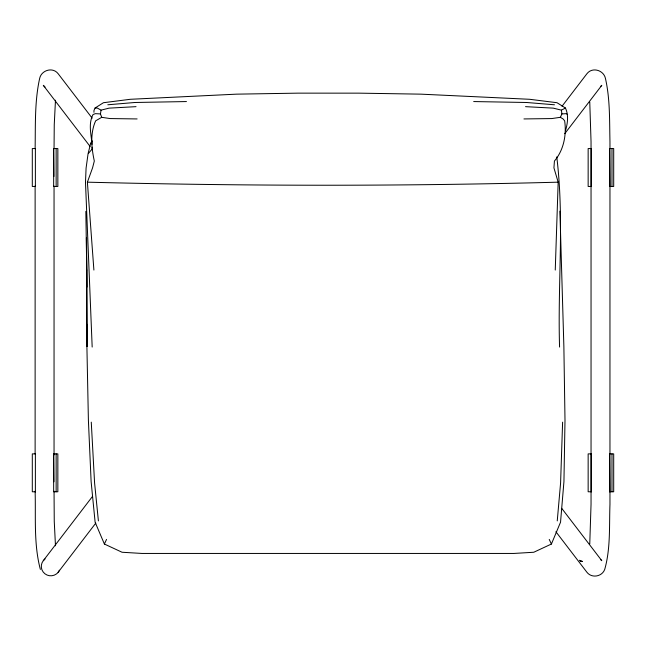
<?xml version="1.0" encoding="UTF-8"?>
<svg xmlns="http://www.w3.org/2000/svg" width="646" height="646" viewBox="0 0 646 646"><rect width="100%" height="100%" fill="white"/><g stroke="black" fill="none" stroke-linecap="round" stroke-linejoin="round"><path stroke-width="0.97" d="M86.411 237.865L87.097 346.442L87.016 324.332M559.573 347.055C557.571 283.796 564.475 219.834 556.763 156.897M93.936 112.315L93.985 110.45L95.051 108.027L103.441 102.714L130.306 99.29L236.589 94.154L298.169 93.145L358.99 93.153L420.909 94.154L529.647 99.29L557.005 102.714L565.46 108.027C568.755 115.182 567.664 123.16 565.589 130.468M555.253 270.052L558.168 182.172L553.929 167.871L554.429 161.032C563.708 150.187 566.72 134.715 564.644 120.834L563.15 119.009L560.389 117.306L551.797 118.565L523.946 118.937M562.609 422.153L560.591 482.99L557.248 520.894M589.758 544.045L591.042 504.284L591.042 141.716L589.758 101.955M55.475 100.187L54.256 124.63L54.046 148.766M137.114 118.937L110.046 118.565L101.721 117.306L100.445 113.93L101.059 110.143L109.069 108.14L136.04 106.655M92.257 140.989L90.553 143.67L88.066 153.748L86.088 168.113L85.49 182.245L92.176 347.055M93.896 270.052L87.388 182.172L92.556 167.871L94.316 161.032C91.466 147.974 89.996 133.326 95.656 120.834L101.721 117.306M86.83 270.06L86.887 345.893L88.397 420.328L91.118 481.593L95.115 522.194L104.386 544.029L122.037 552.249L141.975 553.444L513.845 553.444L533.782 552.249L551.418 544.029L560.542 522.194L563.942 481.593L565 420.328L563.869 346.442L559.904 211.177M560.389 117.306L561.891 113.93L561.414 110.143L565.46 108.027M104.386 544.029L106.542 539.418M90.553 143.67L92.289 141.353M43.306 560.671L92.475 496.443M58.148 572.283L95.802 523.098M562.036 106.243L586.931 73.717C592.382 66.578 603.994 70.244 605.512 78.747C610.139 99.331 609.477 120.673 609.961 141.644L609.961 504.356C609.17 526.005 610.664 548.381 604.721 569.425C602.048 576.725 591.72 578.509 586.931 572.283L555.891 531.731M564.749 133.698L601.781 85.329L600.61 86.459M88.631 153.159L92.079 149.137L92.071 147.215M107.809 104.773L134.966 102.488L186.452 101.559M561.891 113.93L566.292 113.656L567.414 114.536M558.168 182.172C401.295 186.363 244.261 186.145 87.388 182.172M35.514 148.556L32.3 148.556L32.3 186.46L35.514 186.46M53.658 148.556L57.849 148.556L57.849 186.46L53.658 186.46L53.658 148.556L53.941 176.487M591.365 148.556L588.151 148.556L588.151 186.46L591.365 186.46M609.501 148.556L613.7 148.556L613.7 186.46L609.501 186.46L609.501 148.556L609.897 186.46M35.514 453.88L32.3 453.88L32.3 491.776L35.514 491.776M53.658 453.88L57.849 453.88L57.849 491.776L53.658 491.776L53.658 453.88L53.941 481.803M591.365 453.88L588.151 453.88L588.151 491.776L591.365 491.776M609.501 453.88L613.7 453.88L613.7 491.776L609.501 491.776L609.501 453.88L609.897 491.776M473.688 101.559L526.571 102.488L554.478 104.781M95.051 108.027L97.32 108.084L101.059 110.143M525.545 106.655L553.283 108.14L561.414 110.143M100.445 113.93L95.382 113.656L93.032 114.536C88.131 123.774 91.207 134.513 92.063 144.333M580.124 561.172L582.312 561.511L579.357 560.268M580.286 561.204L582.304 561.519L582.022 561.204M600.61 559.541L601.781 560.671L561.713 508.337M45.067 87.024L43.306 85.329L90.044 146.384M92.16 118.145L58.148 73.717C52.706 66.578 41.094 70.244 39.576 78.747C34.569 101.656 35.522 125.381 35.126 148.693M549.237 539.418L551.418 544.029M40.367 569.425C33.608 544.077 35.877 517.244 35.126 491.259M98.402 520.894L94.591 482.99L91.264 422.153M55.475 545.813L54.256 521.37L54.046 491.186M85.845 211.379L86.734 269.996M86.58 237.849L86.887 287.147M611.988 148.556L611.988 186.46M611.988 453.88L611.988 491.776M591.227 148.556L591.227 186.46M591.227 453.88L591.227 491.776M56.137 148.556L56.137 186.46M56.137 453.88L56.137 491.776M54.046 186.032L54.046 454.929M35.377 148.556L35.377 186.46M35.377 453.88L35.377 491.776M35.126 185.975L35.126 453.977M59.4 570.192A9.262 9.246 47.2 0 1 56.396 573.979L54.248 575.158A9.52 9.496 47.2 0 1 43.193 572.033L41.982 569.909A9.262 9.246 47.2 0 1 45.067 558.976"/></g></svg>
